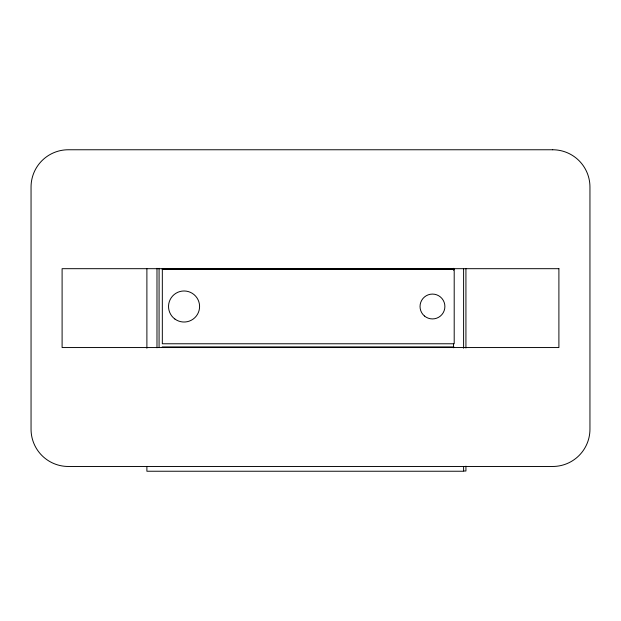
<?xml version="1.0" encoding="UTF-8"?>
<svg xmlns="http://www.w3.org/2000/svg" width="621" height="621" viewBox="0 0 621 621"><rect width="100%" height="100%" fill="white"/><g stroke="black" fill="none" stroke-linecap="round" stroke-linejoin="round"><path stroke-width="0.93" d="M453.92 269.304L162.236 269.304L162.236 268.683M453.92 346.929L162.236 346.929L162.236 347.55M463.996 471.013L465.929 471.013L465.929 466.169M465.929 268.59L465.929 348.008M463.6 268.815L463.6 348.234M463.6 466.394L463.6 471.238L146.89 471.238L146.89 466.394M453.509 268.311L453.509 270.244M453.509 343.894L453.509 347.768M159.077 268.319L159.077 347.605M156.981 268.311L156.981 347.768M146.89 268.815L146.89 348.234M552.69 149.762L68.31 149.762A37.26 37.26 0 0 0 31.05 187.022L31.05 429.212A37.26 37.26 0 0 0 68.31 466.472L552.69 466.472A37.26 37.26 0 0 0 589.95 429.212L589.95 187.022A37.26 37.26 0 0 0 552.69 149.762M558.9 268.683L62.1 268.683L62.1 347.55L558.9 347.55L558.9 268.683M454.199 269.25L162.329 269.25L162.329 343.77L454.199 343.77L454.199 269.25M174.889 319.031A15.525 15.525 0 0 0 199.496 308.187A15.525 15.525 0 0 0 177.8 292.297A15.525 15.525 0 0 0 174.889 319.031M424.485 316.027A12.42 12.42 0 0 0 444.698 308.653A12.42 12.42 0 0 0 428.203 294.835A12.42 12.42 0 0 0 424.485 316.027"/></g></svg>
